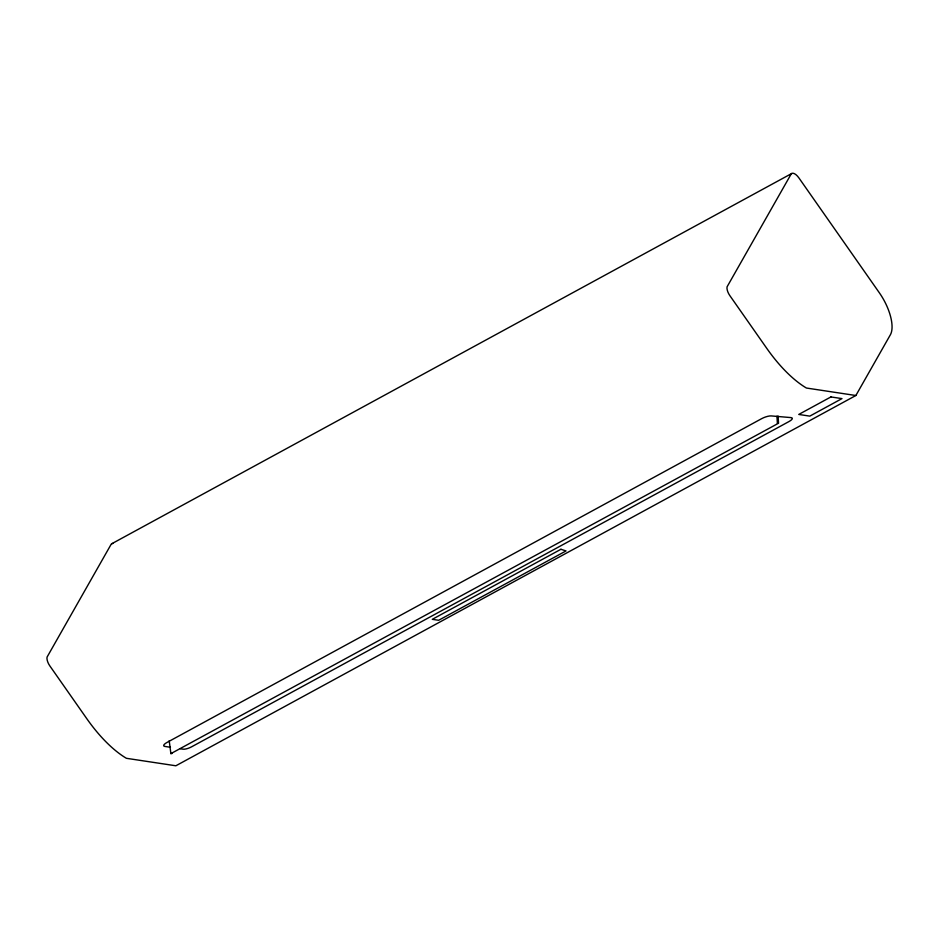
<?xml version="1.0" encoding="UTF-8"?>
<svg xmlns="http://www.w3.org/2000/svg" width="939" height="939" viewBox="0 0 939 939"><rect width="100%" height="100%" fill="white"/><g stroke="black" fill="none" stroke-linecap="round" stroke-linejoin="round"><path stroke-width="1.41" d="M855.863 395.507L890.512 334.53A34.438 14.672 61.4 0 0 879.385 292.851L798.983 178.023A10 4.261 61.4 0 0 791.014 174.267L727.079 286.818A7.758 3.31 61.4 0 0 729.803 295.562L766.647 348.181A96.94 41.304 61.4 0 0 806.413 388.03L855.863 395.507L175.863 765.778L126.401 758.301A96.94 41.304 61.4 0 1 86.634 718.452L49.79 665.833A7.758 3.31 61.4 0 1 47.067 657.089L111.002 544.538A10 4.261 61.4 0 1 112.95 543.493M111.811 543.716L791.823 173.445M169.208 740.73L170.886 753.618L778.548 423.219L778.079 416.059M170.886 753.618L172.06 753.465M170.44 747.268L164.795 746.423A7.923 2.207 -20.7 0 1 167.107 742.385L761.67 418.653A7.571 2.101 -20.7 0 1 771.236 415.918L790.943 417.597A7.723 2.148 -20.7 0 1 788.96 421.564L191.462 746.892A6.432 1.784 -20.7 0 1 183.117 749.193L180.3 748.759M776.94 416.212L777.386 423.383M830.921 396.939L798.76 414.451L809.805 416.118L841.966 398.606L830.921 396.939M560.935 549.28L432.292 619.329L438.63 620.292L566.017 550.935L560.935 549.28"/></g></svg>
